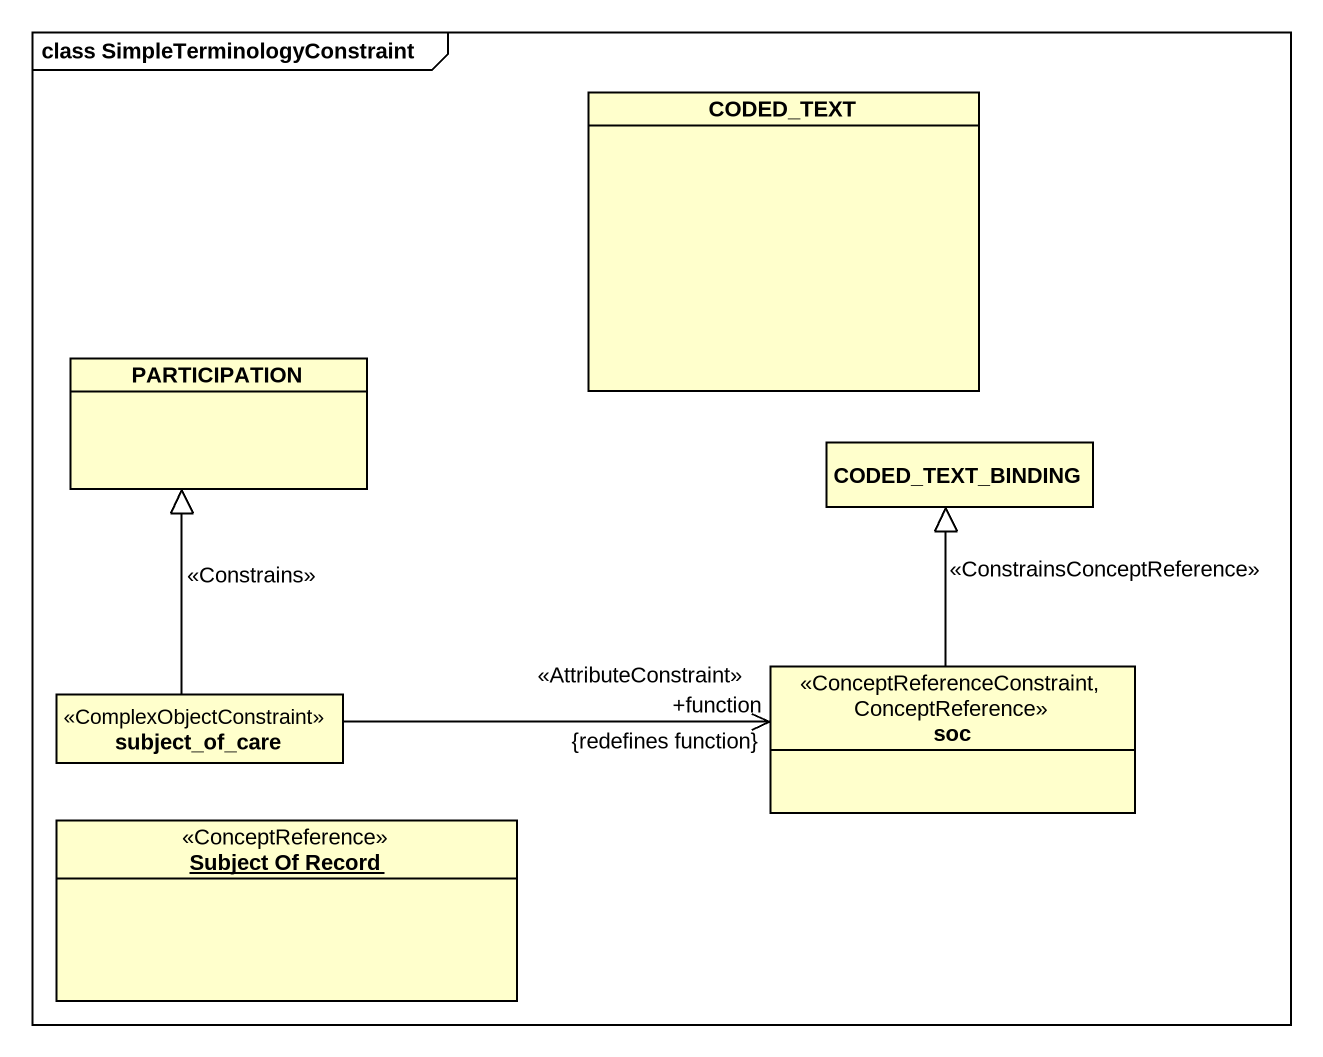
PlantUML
@startuml
mainframe class SimpleTerminologyConstraint
hide circle
hide empty members
class CODED_TEXT
class PARTICIPATION
class CODED_TEXT_BINDING
class subject_of_care <<ComplexObjectConstraint>>
class soc <<ConceptReferenceConstraint, ConceptReference>>
object "Subject Of Record" as Subject_Of_Record <<ConceptReference>>
subject_of_care -up-|> PARTICIPATION : <<Constrains>>
soc -up-|> CODED_TEXT_BINDING : <<ConstrainsConceptReference>>
soc "+function\n{redefines function}\n<<AttributeConstraint>>" <-left- subject_of_care
@enduml
